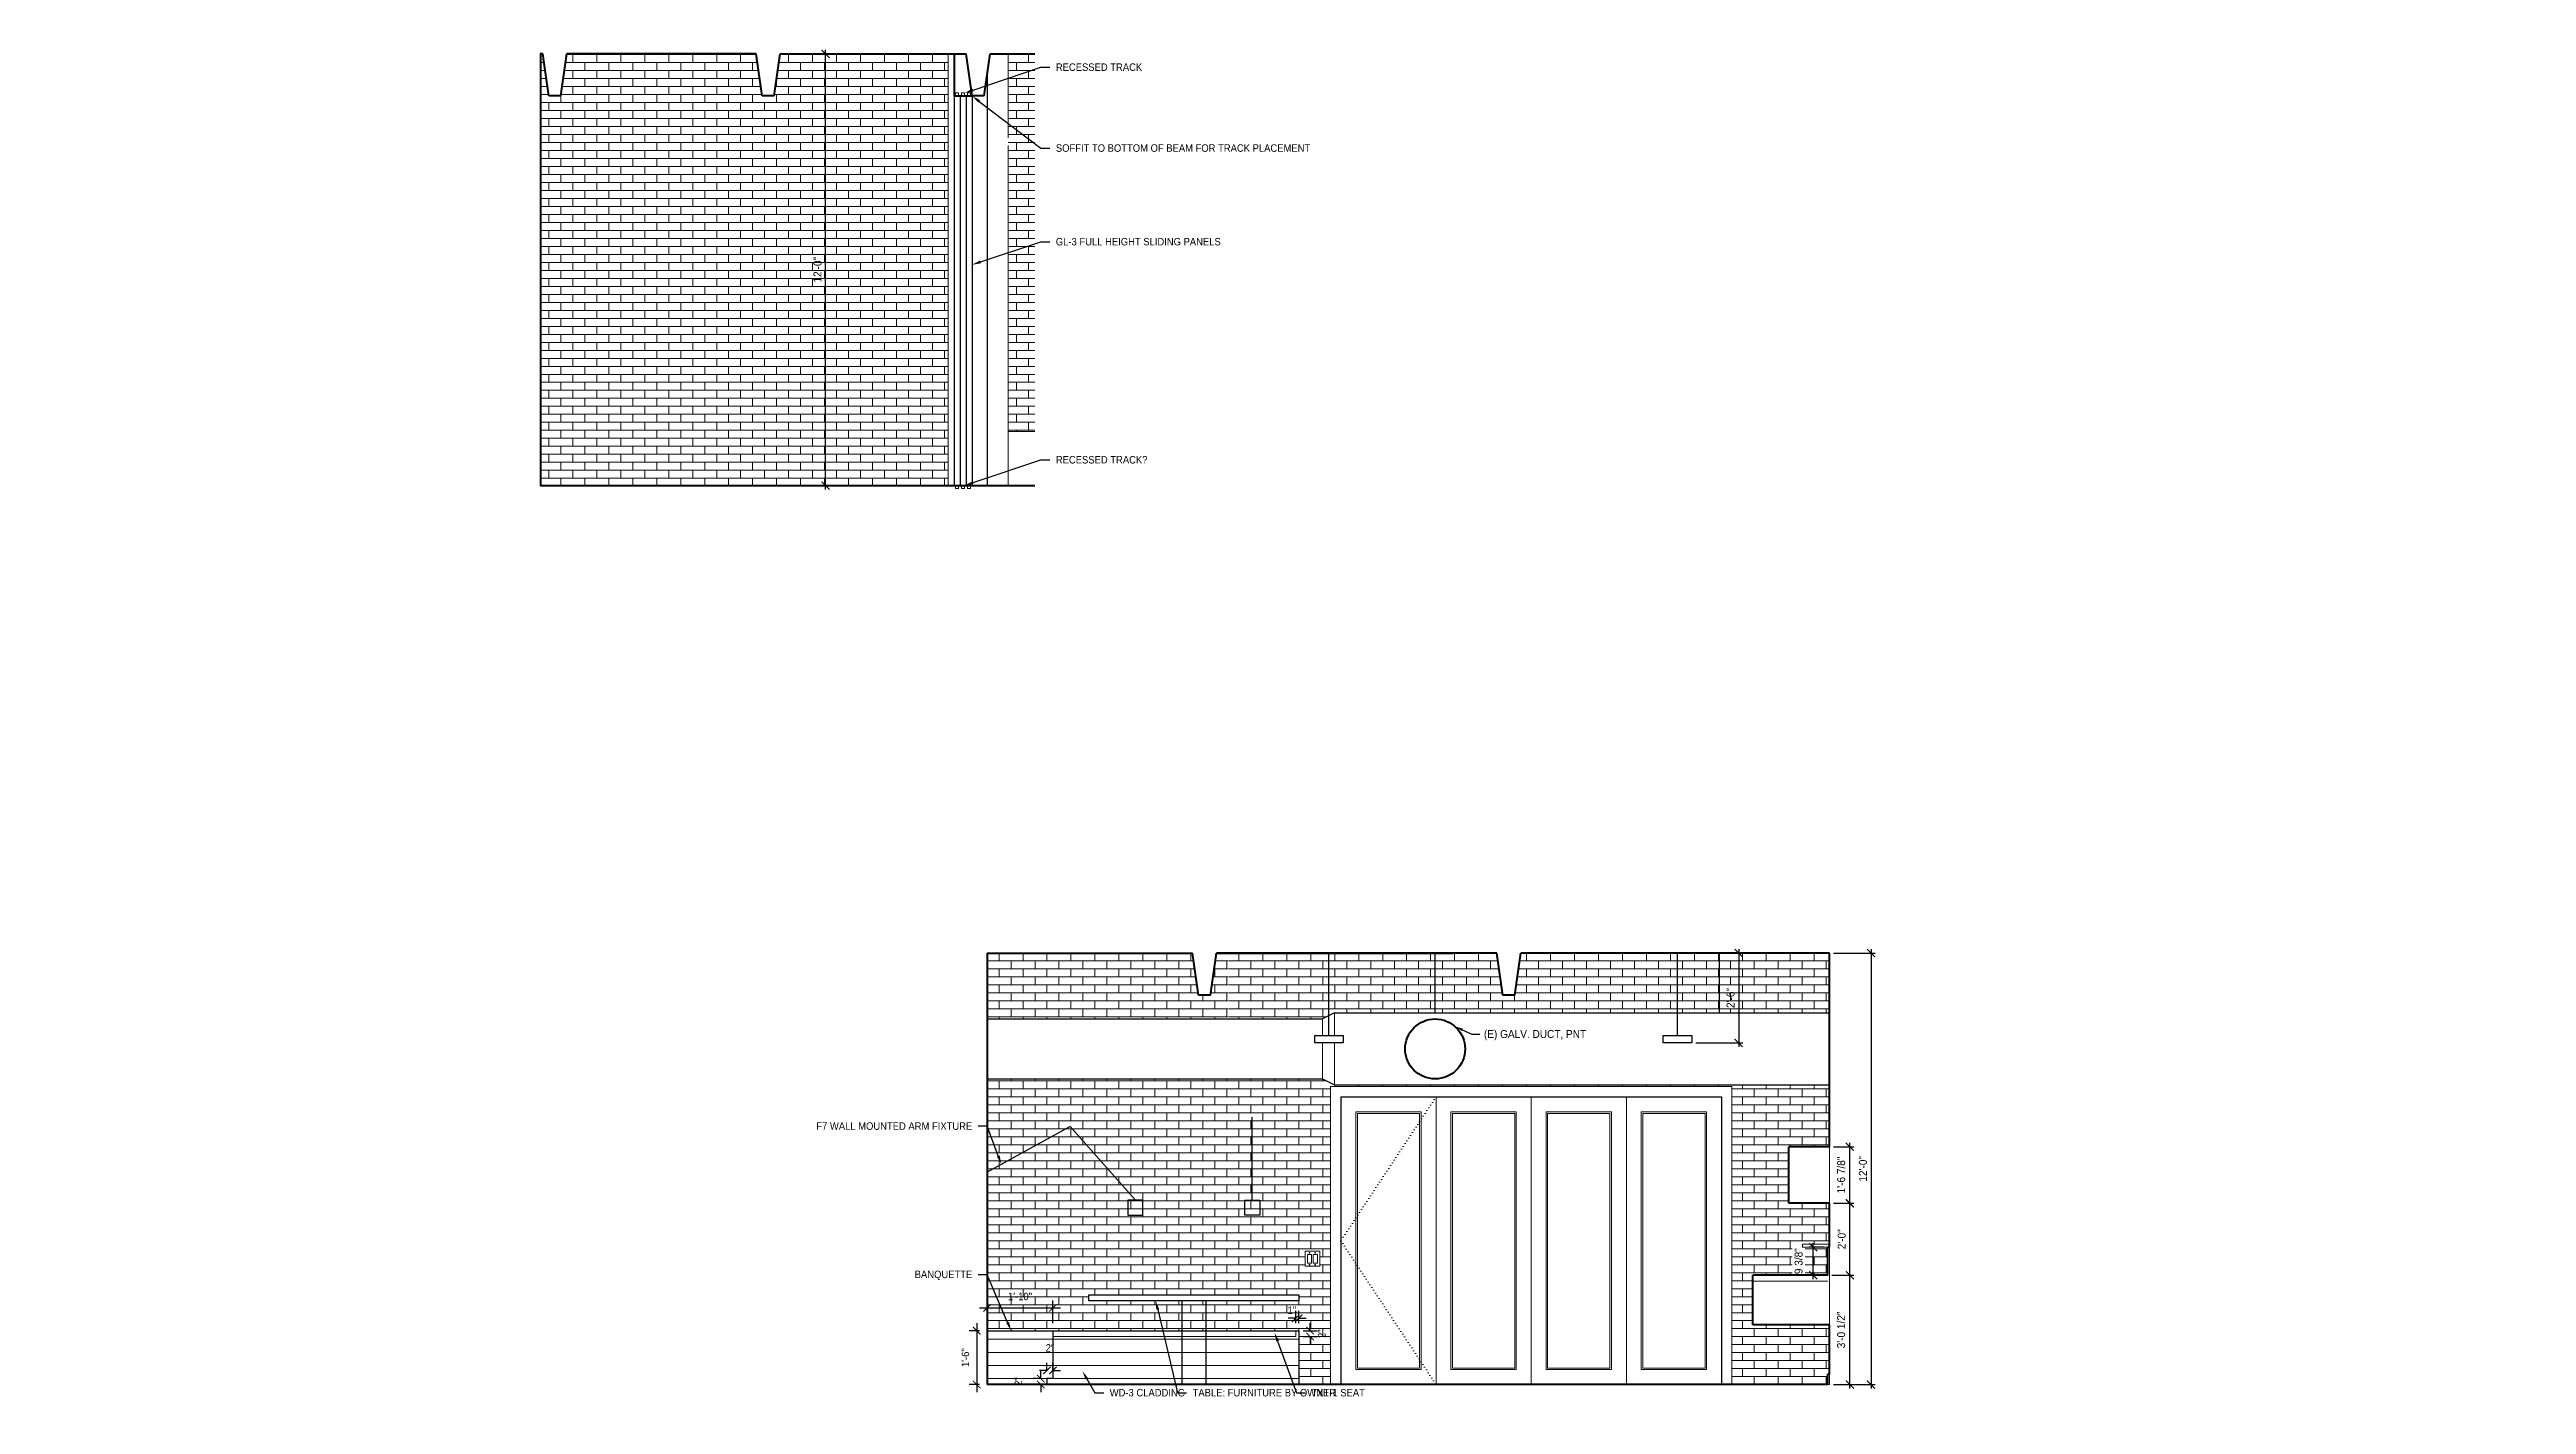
# Model space of a CAD drawing. Header units: inches. Extents: x -3027 to 6920, y -6604 to 320.
# Drawn here: x 1499 to 2326, y -5407 to -4955 of the extents above; entities that cross this region are included whole.
import ezdxf
from ezdxf import colors
from ezdxf.entities.mleader import LeaderData, LeaderLine
from ezdxf.math import Vec2, Vec3

# ---------------------------------------------------------------- set-up
doc = ezdxf.new("R2010")
doc.units = ezdxf.units.IN
doc.header["$LTSCALE"] = 4
doc.header["$MEASUREMENT"] = 0
doc.header["$PDMODE"] = 35
doc.header["$PDSIZE"] = -5
doc.linetypes.add('DASHED', pattern=[0.75, 0.5, -0.25])
doc.linetypes.add('DOT', pattern=[0.25, 0, -0.25])
doc.layers.get('0').update_dxf_attribs({"linetype": 'CONTINUOUS'})
doc.layers.get('Defpoints').update_dxf_attribs({"linetype": 'CONTINUOUS'})
for name, color, linetype, lineweight in [('A-ELEV-2', 5, 'CONTINUOUS', 25), ('A-ELEV-3', 8, 'CONTINUOUS', 15), ('A-ELEV-BYND', 9, 'DASHED', 9), ('A-ELEV-CUT', 3, 'CONTINUOUS', 50), ('A-ELEV-GHOST', 8, 'DOT', 15), ('A-ELEV-HTCH', 40, 'CONTINUOUS', 9), ('A-NOTE-DIM', 8, 'CONTINUOUS', 15), ('A-NOTE-REF', 8, 'CONTINUOUS', 15)]:
    doc.layers.add(name, color=color, linetype=linetype, lineweight=lineweight)
doc.layers.add('A-NOTE-DIM-3_8', color=8, linetype='CONTINUOUS')
doc.styles.add('3_8SM', font='swisse.ttf', dxfattribs={"width": 0.9, "height": 2.666667})
doc.styles.add('ANNOT-SM', font='swisse.ttf', dxfattribs={"width": 0.9, "height": 0.078125})
doc.dimstyles.new('DIM-ANNOT', dxfattribs={"dimtxt": 0.078125, "dimasz": 0.078125, "dimexe": 0.078125, "dimexo": 0.078125, "dimgap": 0.078125, "dimtad": 1, "dimzin": 11, "dimdsep": 46, "dimlunit": 4, "dimtxsty": 'ANNOT-SM', "dimblk1": 'ARCHTICK', "dimblk2": 'ARCHTICK', "dimsah": 1, "dimcen": 0, "dimdle": 0.078125, "dimclrd": 8, "dimclre": 8, "dimclrt": 8, "dimadec": 0, "dimazin": 0, "dimtfac": 4, "dimtofl": 0, "dimtmove": 2, "dimatfit": 3, "dimfxl": 1, "dimfrac": 2, "dimtzin": 0, "dimarcsym": 0})
doc.dimstyles.new('DIM3_8', dxfattribs={"dimtxt": 2.666667, "dimasz": 2.666667, "dimexe": 1.333333, "dimexo": 1.333333, "dimgap": 1.333333, "dimtad": 1, "dimdec": 4, "dimzin": 11, "dimdsep": 46, "dimlunit": 4, "dimtxsty": '3_8SM', "dimblk": 'ARCHTICK', "dimblk1": 'ARCHTICK', "dimblk2": 'ARCHTICK', "dimsah": 1, "dimcen": 2.666667, "dimdle": 1.333333, "dimclrd": 8, "dimclre": 8, "dimclrt": 8, "dimadec": 0, "dimazin": 0, "dimtfac": 4, "dimtdec": 4, "dimtofl": 0, "dimtmove": 2, "dimatfit": 3, "dimfxl": 1, "dimfrac": 2, "dimtzin": 0, "dimarcsym": 0})
doc.dimstyles.new('DIM3_8$7', dxfattribs={"dimtxt": 2.666667, "dimasz": 2.666667, "dimexe": 1.333333, "dimexo": 1.333333, "dimgap": 1.333333, "dimtad": 0, "dimdec": 4, "dimzin": 11, "dimdsep": 46, "dimlunit": 4, "dimtxsty": '3_8SM', "dimblk": 'ARCHTICK', "dimcen": 2.666667, "dimdle": 1.333333, "dimclrd": 8, "dimclre": 8, "dimclrt": 8, "dimadec": 0, "dimazin": 0, "dimtfac": 4, "dimtdec": 4, "dimtofl": 0, "dimtmove": 1, "dimatfit": 3, "dimfxl": 1, "dimfrac": 2, "dimtzin": 0, "dimarcsym": 0})
pattern_1 = [(0, (1811.9518, -5400), (0, 2.667), []), (90, (1811.952, -5400), (-4, 2.667), [2.667, -2.667])]

# ---------------------------------------------------------------- blocks, each defined once
blk = doc.blocks.new('A$C6AF20732')
at = {"layer": 'A-ELEV-CUT'}
for p, q in [((-2, -14), (-4, 0)), ((2, -14), (4, 0)), ((-2, -14), (2, -14))]:
    blk.add_line(p, q, dxfattribs=at)
blk = doc.blocks.new('_ARCHTICK')
at = {"color": 0, "linetype": 'ByBlock', "const_width": 0.15}
blk.add_lwpolyline([(-0.5, -0.5), (0.5, 0.5)], dxfattribs=at)
blk = doc.blocks.new('*D35')
at = {"layer": 'A-NOTE-DIM', "color": 8, "lineweight": -2, "transparency": 16777216}
for p, q in [((1761.92, -4956), (1756.77, -4956)), ((1758.1, -5101.33), (1758.1, -4954.67)), ((1755.21, -5100), (1759.43, -5100))]:
    blk.add_line(p, q, dxfattribs=at)
at = {"layer": 'Defpoints', "color": 0, "transparency": 16777216}
for p in [(1758.1, -4956), (1763.25, -4956), (1753.88, -5100)]:
    blk.add_point(p, dxfattribs=at)
at = {"layer": 'A-NOTE-DIM', "color": 8, "lineweight": -2, "transparency": 16777216, "xscale": 2.666666666666667, "yscale": 2.666666666666667, "zscale": 2.666666666666667}
for p, rotation in [((1758.1, -4956), 90), ((1758.1, -5100), 270)]:
    blk.add_blockref('_ARCHTICK', p, dxfattribs=dict(at, rotation=rotation))
at = {"layer": 'A-NOTE-DIM', "color": 8, "transparency": 16777216, "insert": (1755.4, -5028), "char_height": 2.667, "attachment_point": 5, "rotation": 90, "style": '3_8SM'}
blk.add_mtext('12\'-0" ', dxfattribs=at)
blk = doc.blocks.new('*D115')
at = {"layer": 'A-NOTE-DIM', "color": 8, "lineweight": -2, "transparency": 16777216}
for p, q in [((2099.81, -5401.33), (2099.81, -5362.17)), ((2093.83, -5363.5), (2101.15, -5363.5)), ((2094.33, -5400), (2101.15, -5400))]:
    blk.add_line(p, q, dxfattribs=at)
at = {"layer": 'Defpoints', "color": 0, "transparency": 16777216}
for p in [(2092.5, -5363.5), (2099.81, -5363.5), (2093, -5400)]:
    blk.add_point(p, dxfattribs=at)
at = {"layer": 'A-NOTE-DIM', "color": 8, "lineweight": -2, "transparency": 16777216, "xscale": 2.666666666666667, "yscale": 2.666666666666667, "zscale": 2.666666666666667}
for p, rotation in [((2099.81, -5363.5), 90), ((2099.81, -5400), 270)]:
    blk.add_blockref('_ARCHTICK', p, dxfattribs=dict(at, rotation=rotation))
at = {"layer": 'A-NOTE-DIM', "color": 8, "transparency": 16777216, "insert": (2096.94, -5381.75), "char_height": 2.667, "attachment_point": 5, "rotation": 90, "style": '3_8SM'}
blk.add_mtext('3\'-0 1/2" ', dxfattribs=at)
blk = doc.blocks.new('*D116')
at = {"layer": 'A-NOTE-DIM', "color": 8, "lineweight": -2, "transparency": 16777216}
for p, q in [((2099.81, -5364.83), (2099.81, -5338.17)), ((2094.33, -5339.5), (2101.15, -5339.5)), ((2093.83, -5363.5), (2101.15, -5363.5))]:
    blk.add_line(p, q, dxfattribs=at)
at = {"layer": 'Defpoints', "color": 0, "transparency": 16777216}
for p in [(2093, -5339.5), (2099.81, -5339.5), (2092.5, -5363.5)]:
    blk.add_point(p, dxfattribs=at)
at = {"layer": 'A-NOTE-DIM', "color": 8, "lineweight": -2, "transparency": 16777216, "xscale": 2.666666666666667, "yscale": 2.666666666666667, "zscale": 2.666666666666667}
for p, rotation in [((2099.81, -5339.5), 90), ((2099.81, -5363.5), 270)]:
    blk.add_blockref('_ARCHTICK', p, dxfattribs=dict(at, rotation=rotation))
at = {"layer": 'A-NOTE-DIM', "color": 8, "transparency": 16777216, "insert": (2097.11, -5351.5), "char_height": 2.667, "attachment_point": 5, "rotation": 90, "style": '3_8SM'}
blk.add_mtext('2\'-0" ', dxfattribs=at)
blk = doc.blocks.new('*D117')
at = {"layer": 'A-NOTE-DIM', "color": 8, "lineweight": -2, "transparency": 16777216}
for p, q in [((2094.33, -5320.62), (2101.15, -5320.62)), ((2099.81, -5340.83), (2099.81, -5319.29)), ((2094.33, -5339.5), (2101.15, -5339.5))]:
    blk.add_line(p, q, dxfattribs=at)
at = {"layer": 'Defpoints', "color": 0, "transparency": 16777216}
for p in [(2093, -5320.62), (2099.81, -5320.62), (2093, -5339.5)]:
    blk.add_point(p, dxfattribs=at)
at = {"layer": 'A-NOTE-DIM', "color": 8, "lineweight": -2, "transparency": 16777216, "xscale": 2.666666666666667, "yscale": 2.666666666666667, "zscale": 2.666666666666667}
for p, rotation in [((2099.81, -5320.62), 90), ((2099.81, -5339.5), 270)]:
    blk.add_blockref('_ARCHTICK', p, dxfattribs=dict(at, rotation=rotation))
at = {"layer": 'A-NOTE-DIM', "color": 8, "transparency": 16777216, "insert": (2096.94, -5330.06), "char_height": 2.667, "attachment_point": 5, "rotation": 90, "style": '3_8SM'}
blk.add_mtext('1\'-6 7/8" ', dxfattribs=at)
blk = doc.blocks.new('*D118')
at = {"layer": 'A-NOTE-DIM', "color": 8, "lineweight": -2, "transparency": 16777216}
for p, q in [((2091.17, -5354.12), (2086.28, -5354.12)), ((2087.61, -5364.83), (2087.61, -5352.79)), ((2091.17, -5363.5), (2086.28, -5363.5))]:
    blk.add_line(p, q, dxfattribs=at)
at = {"layer": 'Defpoints', "color": 0, "transparency": 16777216}
for p in [(2087.61, -5354.12), (2092.5, -5354.12), (2092.5, -5363.5)]:
    blk.add_point(p, dxfattribs=at)
at = {"layer": 'A-NOTE-DIM', "color": 8, "lineweight": -2, "transparency": 16777216, "xscale": 2.666666666666667, "yscale": 2.666666666666667, "zscale": 2.666666666666667}
for p, rotation in [((2087.61, -5354.12), 90), ((2087.61, -5363.5), 270)]:
    blk.add_blockref('_ARCHTICK', p, dxfattribs=dict(at, rotation=rotation))
at = {"layer": 'A-NOTE-DIM', "color": 8, "transparency": 16777216, "insert": (2082.74, -5358.81), "char_height": 2.667, "attachment_point": 5, "rotation": 90, "style": '3_8SM'}
blk.add_mtext('9 3/8" ', dxfattribs=at)
blk = doc.blocks.new('*D119')
at = {"layer": 'A-NOTE-DIM', "color": 8, "lineweight": -2, "transparency": 16777216}
for p, q in [((2062.73, -5254.67), (2062.73, -5287.33)), ((2043.66, -5256), (2064.07, -5256)), ((2048.41, -5286), (2064.07, -5286))]:
    blk.add_line(p, q, dxfattribs=at)
at = {"layer": 'Defpoints', "color": 0, "transparency": 16777216}
for p in [(2042.32, -5256), (2047.07, -5286), (2062.73, -5286)]:
    blk.add_point(p, dxfattribs=at)
at = {"layer": 'A-NOTE-DIM', "color": 8, "lineweight": -2, "transparency": 16777216, "xscale": 2.666666666666667, "yscale": 2.666666666666667, "zscale": 2.666666666666667}
for p, rotation in [((2062.73, -5256), 90), ((2062.73, -5286), 270)]:
    blk.add_blockref('_ARCHTICK', p, dxfattribs=dict(at, rotation=rotation))
at = {"layer": 'A-NOTE-DIM', "color": 8, "transparency": 16777216, "insert": (2060.03, -5271), "char_height": 2.667, "attachment_point": 5, "rotation": 90, "style": '3_8SM'}
blk.add_mtext('2\'-6" ', dxfattribs=at)
blk = doc.blocks.new('*D120')
at = {"layer": 'A-NOTE-DIM', "color": 8, "lineweight": -2, "transparency": 16777216}
for p, q in [((2106.89, -5254.67), (2106.89, -5401.33)), ((2094.33, -5256), (2108.22, -5256)), ((2095.67, -5400), (2108.22, -5400))]:
    blk.add_line(p, q, dxfattribs=at)
at = {"layer": 'Defpoints', "color": 0, "transparency": 16777216}
for p in [(2093, -5256), (2094.33, -5400), (2106.89, -5400)]:
    blk.add_point(p, dxfattribs=at)
at = {"layer": 'A-NOTE-DIM', "color": 8, "lineweight": -2, "transparency": 16777216, "xscale": 2.666666666666667, "yscale": 2.666666666666667, "zscale": 2.666666666666667}
for p, rotation in [((2106.89, -5256), 90), ((2106.89, -5400), 270)]:
    blk.add_blockref('_ARCHTICK', p, dxfattribs=dict(at, rotation=rotation))
at = {"layer": 'A-NOTE-DIM', "color": 8, "transparency": 16777216, "insert": (2104.19, -5328), "char_height": 2.667, "attachment_point": 5, "rotation": 90, "style": '3_8SM'}
blk.add_mtext('12\'-0" ', dxfattribs=at)
blk = doc.blocks.new('*D121')
at = {"layer": 'A-NOTE-DIM', "color": 8, "lineweight": -2, "transparency": 16777216}
for p, q in [((1914.95, -5377.86), (1912.45, -5377.86)), ((1914.95, -5379.5), (1914.95, -5375.36)), ((1915.95, -5379.5), (1915.95, -5375.36)), ((1915.95, -5377.86), (1918.45, -5377.86))]:
    blk.add_line(p, q, dxfattribs=at)
at = {"layer": 'Defpoints', "color": 0, "transparency": 16777216}
for p in [(1914.95, -5377.86), (1914.95, -5382), (1915.95, -5382)]:
    blk.add_point(p, dxfattribs=at)
at = {"layer": 'A-NOTE-DIM', "color": 8, "lineweight": -2, "transparency": 16777216, "xscale": 2.5, "yscale": 2.5, "zscale": 2.5}
blk.add_blockref('_ARCHTICK', (1914.95, -5377.86), dxfattribs=at)
at = {"layer": 'A-NOTE-DIM', "color": 8, "lineweight": -2, "transparency": 16777216, "xscale": 2.5, "yscale": 2.5, "zscale": 2.5, "rotation": 180}
blk.add_blockref('_ARCHTICK', (1915.95, -5377.86), dxfattribs=at)
at = {"layer": 'A-NOTE-DIM', "color": 8, "transparency": 16777216, "insert": (1913.65, -5375.17), "char_height": 2.5, "attachment_point": 5, "style": 'ANNOT-SM'}
blk.add_mtext('1" ', dxfattribs=at)
blk = doc.blocks.new('*D122')
at = {"layer": 'A-NOTE-DIM', "color": 8, "lineweight": -2, "transparency": 16777216}
for p, q in [((1919.75, -5382), (1919.75, -5379.5)), ((1917.45, -5382), (1922.25, -5382)), ((1917.45, -5384), (1922.25, -5384)), ((1919.75, -5384), (1919.75, -5386.5))]:
    blk.add_line(p, q, dxfattribs=at)
at = {"layer": 'Defpoints', "color": 0, "transparency": 16777216}
for p in [(1914.95, -5382), (1914.95, -5384), (1919.75, -5384)]:
    blk.add_point(p, dxfattribs=at)
at = {"layer": 'A-NOTE-DIM', "color": 8, "lineweight": -2, "transparency": 16777216, "xscale": 2.5, "yscale": 2.5, "zscale": 2.5}
for p, rotation in [((1919.75, -5382), 270), ((1919.75, -5384), 90)]:
    blk.add_blockref('_ARCHTICK', p, dxfattribs=dict(at, rotation=rotation))
at = {"layer": 'A-NOTE-DIM', "color": 8, "transparency": 16777216, "insert": (1923.64, -5383), "char_height": 2.5, "attachment_point": 5, "rotation": 90, "style": 'ANNOT-SM'}
blk.add_mtext('2" ', dxfattribs=at)
blk = doc.blocks.new('*D123')
at = {"layer": 'A-NOTE-DIM', "color": 8, "lineweight": -2, "transparency": 16777216}
for p, q in [((1808.53, -5379.5), (1808.53, -5402.5)), ((1809.45, -5382), (1806.03, -5382)), ((1809.45, -5400), (1806.03, -5400))]:
    blk.add_line(p, q, dxfattribs=at)
at = {"layer": 'Defpoints', "color": 0, "transparency": 16777216}
for p in [(1811.95, -5382), (1808.53, -5400), (1811.95, -5400)]:
    blk.add_point(p, dxfattribs=at)
at = {"layer": 'A-NOTE-DIM', "color": 8, "lineweight": -2, "transparency": 16777216, "xscale": 2.5, "yscale": 2.5, "zscale": 2.5}
for p, rotation in [((1808.53, -5382), 90), ((1808.53, -5400), 270)]:
    blk.add_blockref('_ARCHTICK', p, dxfattribs=dict(at, rotation=rotation))
at = {"layer": 'A-NOTE-DIM', "color": 8, "transparency": 16777216, "insert": (1804.75, -5391), "char_height": 2.5, "attachment_point": 5, "rotation": 90, "style": 'ANNOT-SM'}
blk.add_mtext('1\'-6" ', dxfattribs=at)
blk = doc.blocks.new('*D124')
at = {"layer": 'A-NOTE-DIM', "color": 8, "lineweight": -2, "transparency": 16777216}
for p, q in [((1809.45, -5374.39), (1836.45, -5374.39)), ((1811.95, -5379.5), (1811.95, -5371.89)), ((1833.95, -5379.5), (1833.95, -5371.89))]:
    blk.add_line(p, q, dxfattribs=at)
at = {"layer": 'Defpoints', "color": 0, "transparency": 16777216}
for p in [(1833.95, -5374.39), (1811.95, -5382), (1833.95, -5382)]:
    blk.add_point(p, dxfattribs=at)
at = {"layer": 'A-NOTE-DIM', "color": 8, "lineweight": -2, "transparency": 16777216, "xscale": 2.5, "yscale": 2.5, "zscale": 2.5, "rotation": 180}
blk.add_blockref('_ARCHTICK', (1811.95, -5374.39), dxfattribs=at)
at = {"layer": 'A-NOTE-DIM', "color": 8, "lineweight": -2, "transparency": 16777216, "xscale": 2.5, "yscale": 2.5, "zscale": 2.5}
blk.add_blockref('_ARCHTICK', (1833.95, -5374.39), dxfattribs=at)
at = {"layer": 'A-NOTE-DIM', "color": 8, "transparency": 16777216, "insert": (1822.95, -5370.61), "char_height": 2.5, "attachment_point": 5, "style": 'ANNOT-SM'}
blk.add_mtext('1\'-10" ', dxfattribs=at)
blk = doc.blocks.new('*D125')
at = {"layer": 'A-NOTE-DIM', "color": 8, "lineweight": -2, "transparency": 16777216}
for p, q in [((1829.89, -5398), (1829.89, -5395.5)), ((1829.45, -5398), (1827.39, -5398)), ((1829.45, -5400), (1827.39, -5400)), ((1829.89, -5400), (1829.89, -5402.5))]:
    blk.add_line(p, q, dxfattribs=at)
at = {"layer": 'Defpoints', "color": 0, "transparency": 16777216}
for p in [(1829.89, -5400), (1831.95, -5398), (1831.95, -5400)]:
    blk.add_point(p, dxfattribs=at)
at = {"layer": 'A-NOTE-DIM', "color": 8, "lineweight": -2, "transparency": 16777216, "xscale": 2.5, "yscale": 2.5, "zscale": 2.5}
for p, rotation in [((1829.89, -5398), 270), ((1829.89, -5400), 90)]:
    blk.add_blockref('_ARCHTICK', p, dxfattribs=dict(at, rotation=rotation))
at = {"layer": 'A-NOTE-DIM', "color": 8, "transparency": 16777216, "insert": (1822.39, -5399), "char_height": 2.5, "attachment_point": 5, "rotation": 90, "style": 'ANNOT-SM'}
blk.add_mtext('2" ', dxfattribs=at)
blk = doc.blocks.new('*D126')
at = {"layer": 'A-NOTE-DIM', "color": 8, "lineweight": -2, "transparency": 16777216}
for p, q in [((1831.95, -5395.26), (1829.45, -5395.26)), ((1831.95, -5395.5), (1831.95, -5392.76)), ((1833.95, -5395.5), (1833.95, -5392.76)), ((1833.95, -5395.26), (1836.45, -5395.26))]:
    blk.add_line(p, q, dxfattribs=at)
at = {"layer": 'Defpoints', "color": 0, "transparency": 16777216}
for p in [(1833.95, -5395.26), (1831.95, -5398), (1833.95, -5398)]:
    blk.add_point(p, dxfattribs=at)
at = {"layer": 'A-NOTE-DIM', "color": 8, "lineweight": -2, "transparency": 16777216, "xscale": 2.5, "yscale": 2.5, "zscale": 2.5}
blk.add_blockref('_ARCHTICK', (1831.95, -5395.26), dxfattribs=at)
at = {"layer": 'A-NOTE-DIM', "color": 8, "lineweight": -2, "transparency": 16777216, "xscale": 2.5, "yscale": 2.5, "zscale": 2.5, "rotation": 180}
blk.add_blockref('_ARCHTICK', (1833.95, -5395.26), dxfattribs=at)
at = {"layer": 'A-NOTE-DIM', "color": 8, "transparency": 16777216, "insert": (1832.95, -5387.76), "char_height": 2.5, "attachment_point": 5, "style": 'ANNOT-SM'}
blk.add_mtext('2" ', dxfattribs=at)
blk = doc.blocks.new('E16-SWITCH-DOUBLE')
at = {"layer": 'A-ELEV-3', "linetype": 'Continuous', "ltscale": 0.5}
blk.add_lwpolyline([(-2.46, 2.5), (2.46, 2.5), (2.46, -2.5), (-2.46, -2.5)], close=True, dxfattribs=at)
at = {"layer": 'A-ELEV-3', "ltscale": 0.5}
for points in [[(-1.66, 1.44), (-0.27, 1.44), (-0.27, -1.44), (-1.66, -1.44)], [(1.66, 1.44), (0.27, 1.44), (0.27, -1.44), (1.66, -1.44)]]:
    blk.add_lwpolyline(points, close=True, dxfattribs=at)
at = {"layer": 'A-ELEV-3'}
for centre in [(-0.96, 2), (-0.96, 2), (0.96, 2), (-0.96, -2), (-0.96, -2), (0.96, -2)]:
    blk.add_circle(centre, 0.125, dxfattribs=at)

msp = doc.modelspace()

# ---------------------------------------------------------------- hatches: boundary and pattern name
at = {"layer": 'A-ELEV-HTCH'}
h = msp.add_hatch(dxfattribs=at)
h.set_pattern_fill('AR-BRSTD', color=256, style=0)
h.set_pattern_definition([(0, (1601.7444, -4014.7728), (0, 2.667), []), (90, (1601.7444, -4014.7728), (-4, 2.667), [2.667, -2.667])])
h.paths.add_polyline_path([(1827.94779, -5082), (1827.94779, -4956), (1818.9998, -4956), (1818.9998, -5082)])
h.paths.add_polyline_path([(1671.75617, -4956), (1669.75617, -4970), (1665.75617, -4970), (1663.75617, -4956), (1663.0002, -4956), (1663.0002, -5100), (1798.9998, -5100), (1798.9998, -4956), (1742.95183, -4956), (1740.95183, -4970), (1736.95183, -4970), (1734.95183, -4956)])
h = msp.add_hatch(dxfattribs=at)
h.set_pattern_fill('AR-BRSTD', color=256, style=0)
h.set_pattern_definition(pattern_1)
h.paths.add_polyline_path([(1860.21414, -5275.2618), (1860.21414, -5266.7382), (1860.41261, -5266.7382), (1860.41261, -5275.2618)], flags=16)
h.paths.add_polyline_path([(1811.95183, -5278), (1892.45203, -5278), (1892.45203, -5256), (1888.4813, -5256), (1886.4813, -5270), (1882.4813, -5270), (1880.4813, -5256), (1811.95183, -5256)])
h.paths.add_polyline_path([(1845.95183, -5370), (1897.65455, -5370), (1897.65455, -5298), (1811.95183, -5298), (1811.95183, -5382), (1897.65455, -5382), (1897.65455, -5372), (1845.95183, -5372)])
h = msp.add_hatch(dxfattribs=at)
h.set_pattern_fill('AR-BRSTD', color=256, style=0)
h.set_pattern_definition(pattern_1)
h.paths.add_polyline_path([(1926.01846, -5256), (1892.60857, -5256), (1892.60857, -5278), (1923.93171, -5278), (1926.01846, -5276.95662)])
h.paths.add_polyline_path([(1961.45726, -5256), (1944.05259, -5256), (1942.05259, -5256), (1938.05259, -5256), (1936.05259, -5256), (1926.01846, -5256), (1926.01846, -5276.95662), (1927.93171, -5276), (1961.45726, -5276)])
h.paths.add_polyline_path([(1982.05239, -5256), (1961.45726, -5256), (1961.45726, -5276), (2042.32215, -5276), (2042.32215, -5256), (1990.05239, -5256), (1988.05239, -5270), (1984.05239, -5270)])
h.paths.add_polyline_path([(2093, -5256), (2056.29962, -5256), (2056.29962, -5276), (2093, -5276)])
h.paths.add_polyline_path([(2056.29962, -5256), (2042.32215, -5256), (2042.32215, -5276), (2056.29962, -5276)])
h.paths.add_polyline_path([(2080.53269, -5364.18261), (2080.53269, -5353.44239), (2084.94558, -5353.44239), (2084.94558, -5364.18261)], flags=17)
h.paths.add_polyline_path([(1915.95183, -5372), (1897.45203, -5372), (1897.45203, -5382), (1915.95183, -5382), (1915.95183, -5400), (1926.5, -5400), (1926.5, -5300.5), (2060.5, -5300.5), (2060.5, -5400), (2092.5, -5400), (2092.5, -5396.5), (2093, -5396.5), (2093, -5380), (2067.5, -5380), (2067.5, -5365), (2066.5, -5365), (2066.5, -5363.5), (2092.5, -5363.5), (2092.5, -5354.125), (2084, -5354.125), (2084, -5353.125), (2093, -5353.125), (2093, -5339.5), (2079.5, -5339.5), (2079.5, -5320.625), (2093, -5320.625), (2093, -5300), (1927.93171, -5300), (1923.93171, -5298), (1897.45203, -5298), (1897.45203, -5370), (1915.95183, -5370)])
h.paths.add_polyline_path([(1918.03576, -5355.50172), (1922.96424, -5355.50172), (1922.96424, -5360.50172), (1918.03576, -5360.50172)])
h = msp.add_hatch(dxfattribs=at)
h.set_pattern_fill('ANSI31', color=256, scale=35, angle=315)
h.set_pattern_definition([(0, (1915.952, -5398), (1e-15, 4.375), [])])
h.paths.add_polyline_path([(1833.95183, -5384), (1833.95183, -5398), (1915.95183, -5398), (1915.95183, -5382), (1914.95183, -5382), (1914.95183, -5384)])
h.paths.add_polyline_path([(1830.82074, -5390.45475), (1835.08291, -5390.45475), (1835.08291, -5385.08203), (1830.82074, -5385.08203)], flags=9)
h.paths.add_polyline_path([(1811.95183, -5382), (1833.95183, -5382), (1833.95183, -5398), (1831.95183, -5398), (1831.95183, -5400), (1811.95183, -5400)])

# ---------------------------------------------------------------- linework, layer by layer
at = {"layer": 'A-ELEV-2'}
for p, q in [((1811.95183, -4963.33582), (1811.95183, -5100)), ((1800.95183, -4970), (1800.95183, -5100)), ((1802.95183, -4970), (1802.95183, -5100)), ((1804.95183, -4970), (1804.95183, -5100)), ((1806.95183, -4970), (1806.95183, -5100)), ((1806.95183, -4970), (1806.95183, -5100)), ((1926.01846, -5283.5), (1926.01846, -5256)), ((1961.45726, -5276), (1961.45726, -5256)), ((2042.32215, -5283.5), (2042.32215, -5256)), ((2056.29962, -5276), (2056.29962, -5256)), ((1811.95183, -5278), (1923.93171, -5278)), ((1927.93171, -5276), (1923.93171, -5278)), ((1927.93171, -5276), (2093, -5276)), ((1811.95183, -5298), (1923.93171, -5298)), ((1923.93171, -5298), (1927.93171, -5300)), ((1927.93171, -5300), (2093, -5300)), ((1930, -5304), (1930, -5400)), ((1930, -5304), (2057, -5304)), ((2057, -5304), (2057, -5400)), ((1900.45183, -5338.47121), (1900.45183, -5310.72007)), ((1876.95183, -5372), (1876.95183, -5400)), ((1884.95183, -5372), (1884.95183, -5400))]:
    msp.add_line(p, q, dxfattribs=at)
for points in [[(1921.26846, -5283.5), (1930.76846, -5283.5), (1930.76846, -5286), (1921.26846, -5286)], [(2037.57215, -5283.5), (2047.07215, -5283.5), (2047.07215, -5286), (2037.57215, -5286)], [(1858.95183, -5343.47121), (1863.95183, -5343.47121), (1863.95183, -5338.47121), (1858.95183, -5338.47121)], [(1902.95183, -5343.47121), (1897.95183, -5343.47121), (1897.95183, -5338.47121), (1902.95183, -5338.47121)], [(1915.95183, -5372), (1845.95183, -5372), (1845.95183, -5370), (1915.95183, -5370)]]:
    msp.add_lwpolyline(points, close=True, dxfattribs=at)
for points in [[(1861.45183, -5338.47121), (1839.69076, -5313.83951), (1811.95183, -5329.1147)], [(1811.95183, -5382), (1833.95183, -5382), (1833.95183, -5398), (1831.95183, -5398), (1831.95183, -5400), (1811.95183, -5400), (1811.95183, -5382)], [(1833.95183, -5382), (1915.95183, -5382), (1915.95183, -5400)]]:
    msp.add_lwpolyline(points, dxfattribs=at)
at = {"layer": 'A-ELEV-3'}
for p, q in [((1798.9998, -4956), (1798.9998, -5100)), ((1818.9998, -4956), (1818.9998, -4984)), ((1818.9998, -4986.5), (1818.9998, -5100)), ((1923.93171, -5278), (1923.93171, -5283.5)), ((1927.93171, -5276), (1927.93171, -5283.5)), ((1923.93171, -5286), (1923.93171, -5298)), ((1927.93171, -5286), (1927.93171, -5300)), ((1926.5, -5300.5), (1926.5, -5400)), ((1926.5, -5300.5), (2060.5, -5300.5)), ((1927.93171, -5298), (1927.93171, -5300)), ((2060.5, -5300.5), (2060.5, -5400)), ((2093, -5339.5), (2093, -5320.625)), ((2093, -5380), (2093, -5354.125)), ((2092.5, -5365.5), (2067.5, -5365.5)), ((1833.95183, -5398), (1915.95183, -5398)), ((2092.5, -5400), (2093, -5400)), ((2093, -5396.5), (2093, -5400))]:
    msp.add_line(p, q, dxfattribs=at)
for points in [[(1819.15907, -5082), (1827.94779, -5082)], [(1914.95183, -5382), (1914.95183, -5384), (1833.95183, -5384)]]:
    msp.add_lwpolyline(points, dxfattribs=at)
for points in [[(1930, -5304), (1961.75, -5304), (1961.75, -5400), (1930, -5400)], [(1961.75, -5304), (1993.5, -5304), (1993.5, -5400), (1961.75, -5400)], [(1993.5, -5304), (2025.25, -5304), (2025.25, -5400), (1993.5, -5400)], [(2025.25, -5304), (2057, -5304), (2057, -5400), (2025.25, -5400)], [(1935, -5309), (1956.75, -5309), (1956.75, -5395), (1935, -5395)], [(1935.5, -5309.5), (1956.25, -5309.5), (1956.25, -5394.5), (1935.5, -5394.5)], [(1966.75, -5309), (1988.5, -5309), (1988.5, -5395), (1966.75, -5395)], [(1967.25, -5309.5), (1988, -5309.5), (1988, -5394.5), (1967.25, -5394.5)], [(1998.5, -5309), (2020.25, -5309), (2020.25, -5395), (1998.5, -5395)], [(1999, -5309.5), (2019.75, -5309.5), (2019.75, -5394.5), (1999, -5394.5)], [(2030.25, -5309), (2052, -5309), (2052, -5395), (2030.25, -5395)], [(2030.75, -5309.5), (2051.5, -5309.5), (2051.5, -5394.5), (2030.75, -5394.5)], [(2093, -5354.125), (2084, -5354.125), (2084, -5353.125), (2093, -5353.125)]]:
    msp.add_lwpolyline(points, close=True, dxfattribs=at)
at = {"layer": 'A-ELEV-BYND'}
for points in [[(1802.45183, -4970), (1802.45183, -4969), (1801.45183, -4969), (1801.45183, -4970)], [(1804.45183, -4970), (1804.45183, -4969), (1803.45183, -4969), (1803.45183, -4970)], [(1806.45183, -4970), (1806.45183, -4969), (1805.45183, -4969), (1805.45183, -4970)], [(1802.45183, -5100), (1802.45183, -5101), (1801.45183, -5101), (1801.45183, -5100)], [(1804.45183, -5100), (1804.45183, -5101), (1803.45183, -5101), (1803.45183, -5100)], [(1806.45183, -5100), (1806.45183, -5101), (1805.45183, -5101), (1805.45183, -5100)]]:
    msp.add_lwpolyline(points, dxfattribs=at)
at = {"layer": 'A-ELEV-CUT'}
for p, q in [((1742.95183, -4956), (1804.9998, -4956)), ((1812.9998, -4956), (1827.94779, -4956)), ((1811.95183, -5256), (1811.95183, -5400)), ((1811.95183, -5256), (1880.4813, -5256)), ((1888.4813, -5256), (1892.45203, -5256)), ((1888.4813, -5256), (1967.48217, -5256)), ((1982.05239, -5256), (1888.4813, -5256)), ((1888.4813, -5256), (1897.45203, -5256)), ((2093, -5256), (1990.05239, -5256)), ((2093, -5320.625), (2093, -5256)), ((2079.5, -5339.5), (2079.5, -5320.625)), ((2093, -5320.625), (2079.5, -5320.625)), ((2093, -5339.5), (2079.5, -5339.5)), ((2093, -5354.125), (2093, -5339.5)), ((2092.5, -5363.5), (2092.5, -5354.125)), ((2093, -5354.125), (2092.5, -5354.125)), ((2067.5, -5380), (2067.5, -5363.5)), ((2092.5, -5363.5), (2067.5, -5363.5)), ((2093, -5380), (2067.5, -5380)), ((2093, -5396.5), (2093, -5380)), ((1897.95203, -5400), (1811.95183, -5400)), ((2092.5, -5400), (1897.95203, -5400)), ((2093, -5396.5), (2092.5, -5396.5)), ((2092.5, -5400), (2092.5, -5396.5))]:
    msp.add_line(p, q, dxfattribs=at)
for points in [[(1663.75617, -4956), (1663.0002, -4956), (1663.0002, -5100), (1827.94779, -5100)], [(1734.95183, -4956), (1671.75617, -4956)], [(1800.95183, -4956), (1800.95183, -4970), (1806.9998, -4970)]]:
    msp.add_lwpolyline(points, dxfattribs=at)
msp.add_circle((1961.45726, -5288), 10, dxfattribs=at)
at = {"layer": 'A-ELEV-GHOST'}
msp.add_lwpolyline([(1961.75, -5304), (1930, -5352), (1961.75, -5400)], dxfattribs=at)

# ---------------------------------------------------------------- block references
at = {"layer": 'A-ELEV-CUT', "xscale": -1}
for p in [(1667.75617, -4956), (1738.95183, -4956), (1808.9998, -4956), (1884.4813, -5256), (1986.05239, -5256)]:
    msp.add_blockref('A$C6AF20732', p, dxfattribs=at)
at = {"layer": 'A-NOTE-REF'}
msp.add_blockref('E16-SWITCH-DOUBLE', (1920.5, -5358.00172), dxfattribs=at)

# ---------------------------------------------------------------- texts
at = {"layer": 'A-NOTE-DIM-3_8', "insert": (1977.74084, -5281.68699), "char_height": 2.6666667, "width": 36, "attachment_point": 1, "style": '3_8SM'}
msp.add_mtext('(E) GALV. DUCT, PNT', dxfattribs=at)

# ---------------------------------------------------------------- dimensions: what is measured, and where the dimension line sits
at = {"layer": 'A-NOTE-DIM'}
for base, p1, p2, dimstyle, picture, middle in [((1758.0988, -4956), (1753.88149, -5100), (1763.25042, -4956), 'DIM3_8', '*D35', (1755.39698, -5028)), ((2062.73424, -5286), (2042.32215, -5256), (2047.07215, -5286), 'DIM3_8', '*D119', (2060.03061, -5271)), ((2106.89097, -5400), (2093, -5256), (2094.33333, -5400), 'DIM3_8', '*D120', (2104.18914, -5328)), ((2099.81234, -5320.625), (2093, -5339.5), (2093, -5320.625), 'DIM3_8', '*D117', (2096.93923, -5330.0625)), ((2099.81234, -5339.5), (2092.5, -5363.5), (2093, -5339.5), 'DIM3_8', '*D116', (2097.11051, -5351.5)), ((2087.61225, -5354.125), (2092.5, -5363.5), (2092.5, -5354.125), 'DIM3_8', '*D118', (2082.73913, -5358.8125)), ((2099.81234, -5363.5), (2093, -5400), (2092.5, -5363.5), 'DIM3_8', '*D115', (2096.93923, -5381.75)), ((1808.53309, -5400), (1811.95183, -5382), (1811.95183, -5400), 'DIM-ANNOT', '*D123', (1804.74844, -5391)), ((1829.89177, -5400), (1831.95183, -5398), (1831.95183, -5400), 'DIM-ANNOT', '*D125', (1822.39177, -5399))]:
    dim = msp.add_linear_dim(base=base, p1=p1, p2=p2, angle=90, dimstyle=dimstyle, override={"dimpost": ' '}, dxfattribs=at)
    dim.commit()
    dim.dimension.update_dxf_attribs({"geometry": picture, "text_midpoint": middle})
for base, p1, p2, picture, middle in [((1833.95183, -5374.39208), (1811.95183, -5382), (1833.95183, -5382), '*D124', (1822.95183, -5370.60911)), ((1833.95183, -5395.26332), (1831.95183, -5398), (1833.95183, -5398), '*D126', (1832.95183, -5387.76332))]:
    dim = msp.add_linear_dim(base=base, p1=p1, p2=p2, dimstyle='DIM-ANNOT', override={"dimpost": ' '}, dxfattribs=at)
    dim.commit()
    dim.dimension.update_dxf_attribs({"geometry": picture, "text_midpoint": middle})
dim = msp.add_linear_dim(base=(1914.95183, -5377.85647), p1=(1915.95183, -5382), p2=(1914.95183, -5382), dimstyle='DIM-ANNOT', override={"dimpost": ' '}, dxfattribs=at)
dim.commit()
dim.dimension.update_dxf_attribs({"geometry": '*D121', "text_midpoint": (1913.64583, -5375.16529), "dimtype": 160})
dim = msp.add_linear_dim(base=(1919.75489, -5384), p1=(1914.95183, -5382), p2=(1914.95183, -5384), angle=90, dimstyle='DIM-ANNOT', override={"dimpost": ' '}, dxfattribs=at)
dim.commit()
dim.dimension.update_dxf_attribs({"geometry": '*D122', "text_midpoint": (1923.64443, -5383), "dimtype": 160})

# ---------------------------------------------------------------- leaders
at = {"layer": 'A-NOTE-DIM-3_8', "annotation_type": 0, "has_hookline": 1, "hookline_direction": 0, "text_width": 28.82272}
msp.add_leader([(1968.0848, -5280.51162), (1973.74084, -5283.02032), (1976.40751, -5283.02032)], dimstyle='DIM3_8$7', override={"dimgap": 1.333333, "dimtad": 0}, dxfattribs=at)
at = {"layer": 'A-NOTE-REF'}
ml = msp.add_multileader_mtext('Standard', dxfattribs=at)
ml.set_content('RECESSED TRACK', color=256, style='ANNOT-SM')
ml.set_leader_properties()
ml.build(insert=Vec2(0, 0))
ml.multileader.update_dxf_attribs({"dogleg_length": 0.09375, "arrow_head_size": 3, "scale": 32})
ctx = ml.context
ctx.base_point, ctx.scale, ctx.char_height, ctx.arrow_head_size, ctx.plane_origin = Vec3(1832.91246, -4960.4341), 32, 2.5, 3, Vec3(1823.48726, -4649.8732)
notes = []
notes.append((ctx, [(0, (1, 1, 0), (1829.91246, -4960.4341), (1, 0), 3, [(0, [(1804.45183, -4969)], 0, [])])]))
ctx.mtext.insert, ctx.mtext.width, ctx.mtext.flow_direction = Vec3(1834.91246, -4959.15114), 29.2961964, 5
ml = msp.add_multileader_mtext('Standard', dxfattribs=at)
ml.set_content('SOFFIT TO BOTTOM OF BEAM FOR TRACK PLACEMENT', color=256, style='ANNOT-SM')
ml.set_leader_properties()
ml.build(insert=Vec2(0, 0))
ml.multileader.update_dxf_attribs({"dogleg_length": 0.09375, "arrow_head_size": 3, "scale": 32})
ctx = ml.context
ctx.base_point, ctx.scale, ctx.char_height, ctx.arrow_head_size, ctx.plane_origin = Vec3(1832.91246, -4987.42759), 32, 2.5, 3, Vec3(1823.48726, -4673.5643)
notes.append((ctx, [(0, (1, 1, 0), (1829.91246, -4987.42759), (1, 0), 3, [(0, [(1806.95183, -4970)], 0, [])])]))
ctx.mtext.insert, ctx.mtext.width, ctx.mtext.flow_direction = Vec3(1834.91246, -4986.14463), 29.2961964, 5
ml = msp.add_multileader_mtext('Standard', dxfattribs=at)
ml.set_content('GL-3 FULL HEIGHT SLIDING PANELS', color=256, style='ANNOT-SM')
ml.set_leader_properties()
ml.build(insert=Vec2(0, 0))
ml.multileader.update_dxf_attribs({"dogleg_length": 0.09375, "arrow_head_size": 3, "scale": 32})
ctx = ml.context
ctx.base_point, ctx.scale, ctx.char_height, ctx.arrow_head_size, ctx.plane_origin = Vec3(1832.91246, -5018.6678), 32, 2.5, 3, Vec3(1823.48726, -4734.53609)
notes.append((ctx, [(0, (1, 1, 0), (1829.91246, -5018.6678), (1, 0), 3, [(0, [(1806.95183, -5026.33049)], 0, [])])]))
ctx.mtext.insert, ctx.mtext.width, ctx.mtext.flow_direction = Vec3(1834.91246, -5017.38483), 14.2029351, 5
ml = msp.add_multileader_mtext('Standard', dxfattribs=at)
ml.set_content('RECESSED TRACK?', color=256, style='ANNOT-SM')
ml.set_leader_properties()
ml.build(insert=Vec2(0, 0))
ml.multileader.update_dxf_attribs({"dogleg_length": 0.09375, "arrow_head_size": 3, "scale": 32})
ctx = ml.context
ctx.base_point, ctx.scale, ctx.char_height, ctx.arrow_head_size, ctx.plane_origin = Vec3(1832.91246, -5091.43549), 32, 2.5, 3, Vec3(1823.48726, -4780.87459)
notes.append((ctx, [(0, (1, 1, 0), (1829.91246, -5091.43549), (1, 0), 3, [(0, [(1804.45183, -5100.00139)], 0, [])])]))
ctx.mtext.insert, ctx.mtext.width, ctx.mtext.flow_direction = Vec3(1834.91246, -5090.15253), 29.2961964, 5
ml = msp.add_multileader_mtext('Standard', dxfattribs=at)
ml.set_content('(E) BEAM', color=256, style='ANNOT-SM')
ml.set_leader_properties()
ml.build(insert=Vec2(0, 0))
ml.multileader.update_dxf_attribs({"dogleg_length": 0.09375, "arrow_head_size": 3, "scale": 32})
ctx = ml.context
ctx.base_point, ctx.scale, ctx.char_height, ctx.arrow_head_size, ctx.plane_origin = Vec3(1006.98633, -5280.2), 32, 2.5, 3, Vec3(996.64711, -5243.07956)
notes.append((ctx, [(0, (1, 1, 0), (1003.98633, -5280.2), (1, 0), 3, [(0, [(978.72584, -5274)], 0, [])])]))
ctx.mtext.insert, ctx.mtext.width, ctx.mtext.flow_direction = Vec3(1008.98633, -5278.62123), 19.461997, 5
ml = msp.add_multileader_mtext('Standard', dxfattribs=at)
ml.set_content('(E) DUCT', color=256, style='ANNOT-SM')
ml.set_leader_properties()
ml.build(insert=Vec2(0, 0))
ml.multileader.update_dxf_attribs({"dogleg_length": 0.09375, "arrow_head_size": 3, "scale": 32})
ctx = ml.context
ctx.base_point, ctx.scale, ctx.char_height, ctx.arrow_head_size, ctx.plane_origin = Vec3(1006.98633, -5287.9), 32, 2.5, 3, Vec3(996.64711, -5250.77956)
notes.append((ctx, [(0, (1, 1, 0), (1003.98633, -5287.9), (1, 0), 3, [(0, [(978.72584, -5283.24904)], 0, [])])]))
ctx.mtext.insert, ctx.mtext.width, ctx.mtext.flow_direction = Vec3(1008.98633, -5286.32123), 17.2284792, 5
ml = msp.add_multileader_mtext('Standard', dxfattribs=at)
ml.set_content('F7 WALL MOUNTED ARM FIXTURE', color=256, style='ANNOT-SM')
ml.set_leader_properties()
ml.build(insert=Vec2(0, 0))
ml.multileader.update_dxf_attribs({"dogleg_length": 0.09375, "arrow_head_size": 3, "scale": 32})
ctx = ml.context
ctx.base_point, ctx.scale, ctx.char_height, ctx.arrow_head_size, ctx.plane_origin = Vec3(1787.39941, -5313.76638), 32, 2.5, 3, Vec3(1819.36743, -5294.80525)
ctx.text_align_type = 2
notes.append((ctx, [(0, (1, 1, 0), (1812.02821, -5313.76638), (-1, 0), 3, [(0, [(1816.72974, -5326.48361)], 0, [])])]))
ctx.mtext.insert, ctx.mtext.width, ctx.mtext.alignment, ctx.mtext.flow_direction = Vec3(1807.02821, -5312.48342), 9.614297, 3, 5
ml = msp.add_multileader_mtext('Standard', dxfattribs=at)
ml.set_content('BANQUETTE', color=256, style='ANNOT-SM')
ml.set_leader_properties()
ml.build(insert=Vec2(0, 0))
ml.multileader.update_dxf_attribs({"dogleg_length": 0.09375, "arrow_head_size": 3, "scale": 32})
ctx = ml.context
ctx.base_point, ctx.scale, ctx.char_height, ctx.arrow_head_size, ctx.plane_origin = Vec3(1784.28379, -5363.34927), 32, 2.5, 3, Vec3(1819.36743, -5344.38815)
ctx.text_align_type = 2
notes.append((ctx, [(0, (1, 1, 0), (1812.02821, -5363.34927), (-1, 0), 3, [(0, [(1819.99717, -5382)], 0, [])])]))
ctx.mtext.insert, ctx.mtext.width, ctx.mtext.alignment, ctx.mtext.flow_direction = Vec3(1807.02821, -5361.96574), 9.614297, 3, 5
ml = msp.add_multileader_mtext('Standard', dxfattribs=at)
ml.set_content('TABLE: FURNITURE BY OWNER', color=256, style='ANNOT-SM')
ml.set_leader_properties()
ml.build(insert=Vec2(0, 0))
ml.multileader.update_dxf_attribs({"dogleg_length": 0.09375, "arrow_head_size": 3, "scale": 32})
ctx = ml.context
ctx.base_point, ctx.scale, ctx.char_height, ctx.arrow_head_size, ctx.plane_origin = Vec3(1878.5459, -5402.72479), 32, 2.5, 3, Vec3(1868.20667, -5383.76367)
notes.append((ctx, [(0, (1, 1, 0), (1875.5459, -5402.72479), (1, 0), 3, [(0, [(1868.20667, -5372)], 0, [])])]))
ctx.mtext.insert, ctx.mtext.width, ctx.mtext.flow_direction = Vec3(1880.5459, -5401.44183), 24.8964826, 5
ml = msp.add_multileader_mtext('Standard', dxfattribs=at)
ml.set_content('TXT-1 SEAT', color=256, style='ANNOT-SM')
ml.set_leader_properties()
ml.build(insert=Vec2(0, 0))
ml.multileader.update_dxf_attribs({"dogleg_length": 0.09375, "arrow_head_size": 3, "scale": 32})
ctx = ml.context
ctx.base_point, ctx.scale, ctx.char_height, ctx.arrow_head_size, ctx.plane_origin = Vec3(1918.21479, -5402.72479), 32, 2.5, 3, Vec3(1907.87556, -5383.76367)
notes.append((ctx, [(0, (1, 1, 0), (1915.21479, -5402.72479), (1, 0), 3, [(0, [(1907.87556, -5382.64518)], 0, [])])]))
ctx.mtext.insert, ctx.mtext.width, ctx.mtext.flow_direction = Vec3(1920.21479, -5401.44183), 9.614297, 5
ml = msp.add_multileader_mtext('Standard', dxfattribs=at)
ml.set_content('DOOR IN CLOSED POSTION', color=256, style='ANNOT-SM')
ml.set_leader_properties()
ml.build(insert=Vec2(0, 0))
ml.multileader.update_dxf_attribs({"dogleg_length": 0.09375, "arrow_head_size": 3, "scale": 32})
ctx = ml.context
ctx.base_point, ctx.scale, ctx.char_height, ctx.arrow_head_size, ctx.plane_origin = Vec3(887.40276, -5404.62571), 32, 2.5, 3, Vec3(881.1262, -5383.76367)
notes.append((ctx, [(0, (1, 1, 0), (884.40276, -5404.62571), (1, 0), 3, [(0, [(881.7502, -5392.46193)], 0, [])])]))
ctx.mtext.insert, ctx.mtext.width, ctx.mtext.flow_direction = Vec3(889.40276, -5403.34275), 29.4024827, 5
ml = msp.add_multileader_mtext('Standard', dxfattribs=at)
ml.set_content('WD-3 CLADDING ', color=256, style='ANNOT-SM')
ml.set_leader_properties()
ml.build(insert=Vec2(0, 0))
ml.multileader.update_dxf_attribs({"dogleg_length": 0.09375, "arrow_head_size": 3, "scale": 32})
ctx = ml.context
ctx.base_point, ctx.scale, ctx.char_height, ctx.arrow_head_size, ctx.plane_origin = Vec3(1850.88424, -5402.72479), 32, 2.5, 3, Vec3(1840.54501, -5383.76367)
notes.append((ctx, [(0, (1, 1, 0), (1847.88424, -5402.72479), (1, 0), 3, [(0, [(1843.77111, -5395.48197)], 0, [])])]))
ctx.mtext.insert, ctx.mtext.width, ctx.mtext.flow_direction = Vec3(1852.88424, -5401.44183), 9.614297, 5
for ctx, leaders in notes:
    for number, flags, end, landing, length, lines in leaders:
        leader = LeaderData()
        leader.index, (leader.has_last_leader_line, leader.has_dogleg_vector, leader.attachment_direction) = number, flags
        leader.last_leader_point, leader.dogleg_vector, leader.dogleg_length = Vec3(end), Vec3(landing), length
        for number, points, colour, breaks in lines:
            line = LeaderLine()
            line.index, line.vertices, line.color, line.breaks = number, Vec3.list(points), colors.encode_raw_color(colour), breaks
            leader.lines.append(line)
        ctx.leaders.append(leader)

doc.saveas('drawing.dxf')
